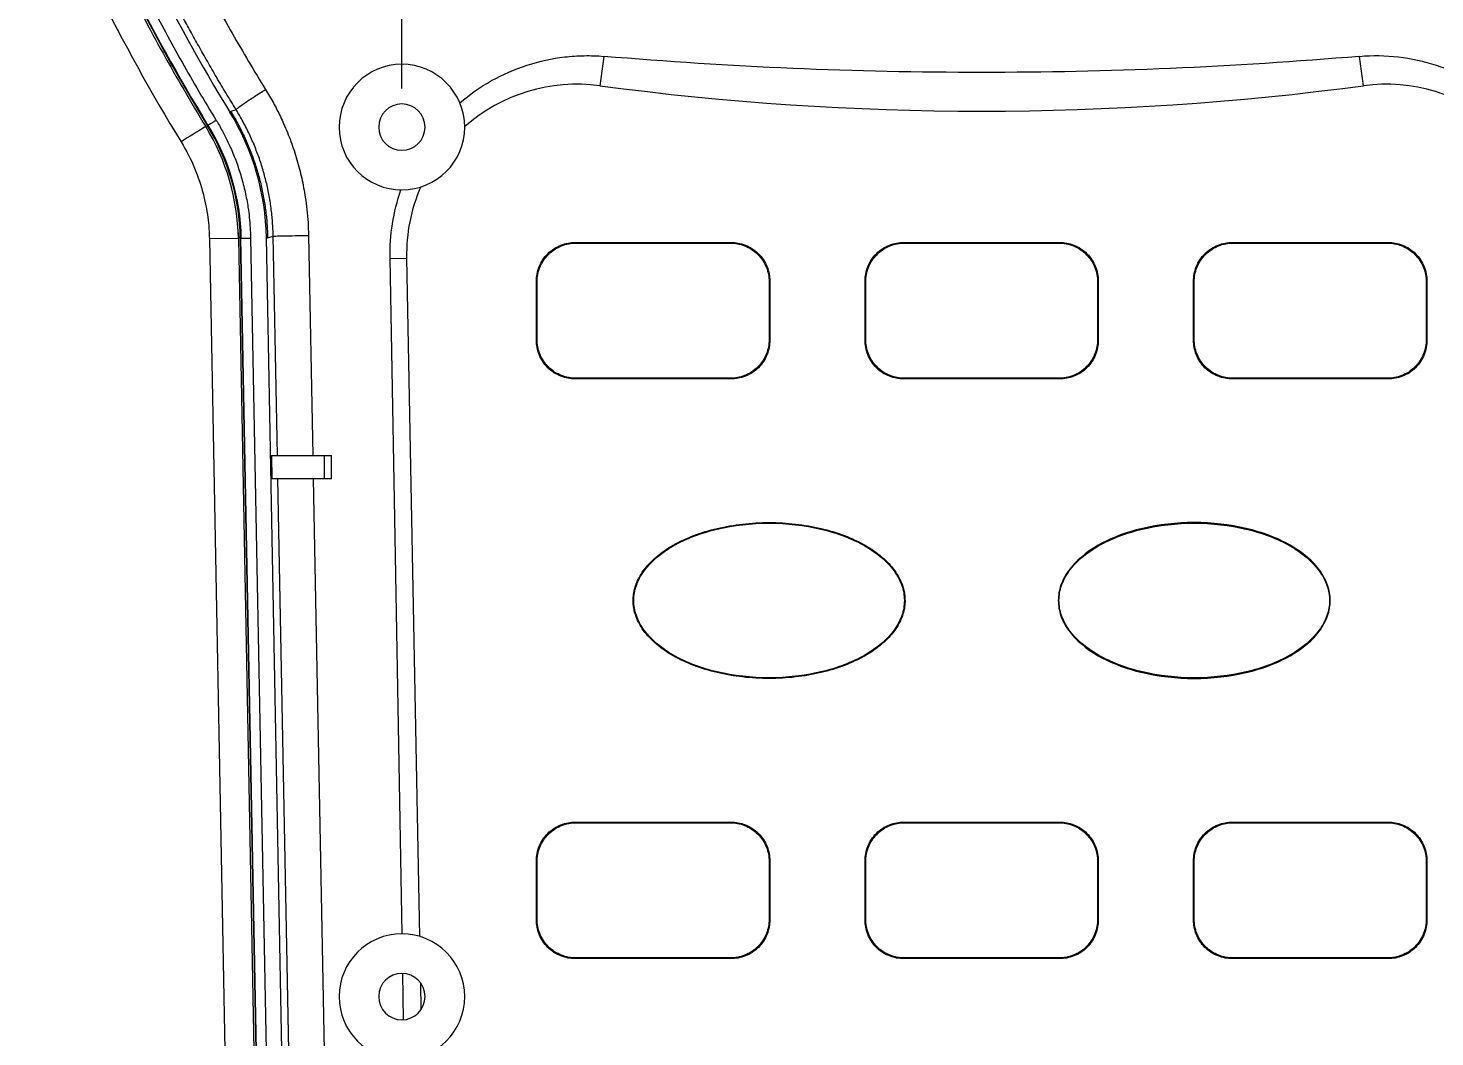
# Model space of a CAD drawing. Header units: millimetres. Extents: x 6 to 426, y 10 to 307.
# Drawn here: x 210.78 to 247.17, y 172.97 to 199.07 of the extents above; entities that cross this region are included whole.
import ezdxf

# ---------------------------------------------------------------- set-up
doc = ezdxf.new("R2010")
doc.units = ezdxf.units.MM
doc.styles.add('SLDTEXTSTYLE1', font='TXT', dxfattribs={"width": 0.75})
doc.dimstyles.new('SLDDIMSTYLE0', dxfattribs={"dimtxt": 3.5, "dimasz": 3.556, "dimexe": 0, "dimexo": 0.0625, "dimgap": 0.875, "dimtad": 1, "dimlfac": 2, "dimrnd": 1e-09, "dimzin": 12, "dimdsep": 46, "dimtxsty": 'SLDTEXTSTYLE1', "dimblk1": 'CLOSED', "dimblk2": 'CLOSED', "dimsah": 1, "dimcen": 0.09, "dimadec": 0, "dimazin": 3, "dimtfac": 1, "dimtofl": 0, "dimtmove": 0, "dimatfit": 3, "dimldrblk": 'CLOSED', "dimfxl": 1, "dimfrac": 2, "dimtolj": 1, "dimtzin": 12, "dimarcsym": 0})

# ---------------------------------------------------------------- blocks, each defined once
blk = doc.blocks.new('_CLOSED')
at = {"color": 0, "linetype": 'ByBlock', "lineweight": -2}
for p, q in [((-1, 0.166667), (0, 0)), ((-1, 0.166667), (-1, -0.166667)), ((0, 0), (-1, -0.166667)), ((0, 0), (-1, 0))]:
    blk.add_line(p, q, dxfattribs=at)
blk = doc.blocks.new('_D_5')
at = {"color": 7, "linetype": 'Continuous', "lineweight": 0}
for p, q in [((220.45, 197.513), (220.45, 215.494)), ((250.45, 197.513), (250.45, 215.494)), ((220.45, 214.494), (250.45, 214.494))]:
    blk.add_line(p, q, dxfattribs=at)
at = {"color": 7, "linetype": 'Continuous', "lineweight": 0, "xscale": 3.556, "yscale": 3.556, "rotation": 180.0000000000004}
blk.add_blockref('_CLOSED', (220.45, 214.494, 1.251), dxfattribs=at)
at = {"color": 7, "linetype": 'Continuous', "lineweight": 0, "xscale": 3.556, "yscale": 3.556}
blk.add_blockref('_CLOSED', (250.45, 214.494, 1.251), dxfattribs=at)
at = {"color": 7, "linetype": 'Continuous', "lineweight": 0, "insert": (229.351, 219.006, 1.251), "char_height": 3.5, "attachment_point": 1, "style": 'SLDTEXTSTYLE1'}
blk.add_mtext('60', dxfattribs=at)

msp = doc.modelspace()

# ---------------------------------------------------------------- linework, layer by layer
at = {"color": 7, "linetype": 'Continuous', "lineweight": 15}
for p, q in [((225.6718, 198.3442), (225.5703, 197.5845)), ((245.3287, 197.5845), (245.2272, 198.3442)), ((215.9975, 196.9036), (216.022, 196.9186)), ((216.1613, 196.9639), (216.022, 196.9186)), ((215.4329, 196.5581), (215.4194, 196.5498)), ((215.3756, 196.525), (215.3811, 196.5267)), ((216.2191, 193.6344), (215.47, 193.6221)), ((215.47, 193.6201), (216.334, 148.2584)), ((216.2185, 193.6344), (216.2249, 193.6361)), ((216.2196, 193.6344), (217.0791, 148.5132)), ((216.2857, 193.6376), (216.2698, 193.6373)), ((216.2698, 193.6373), (217.1499, 147.4331)), ((217.1658, 147.4334), (216.2857, 193.6376)), ((216.5356, 193.6423), (217.4157, 147.4381)), ((216.9474, 193.6502), (216.9762, 193.6507)), ((217.8275, 147.446), (216.9474, 193.6502)), ((216.9762, 193.6507), (217.1205, 193.6929)), ((218.0349, 193.7119), (218.1442, 188.0132)), ((224.9319, 193.5306), (228.9671, 193.5306)), ((224.9494, 193.5132), (224.9319, 193.5306)), ((224.9494, 193.5132), (228.9497, 193.5132)), ((228.9671, 193.5306), (228.9497, 193.5132)), ((233.4319, 193.5306), (237.4671, 193.5306)), ((233.4494, 193.5132), (233.4319, 193.5306)), ((233.4494, 193.5132), (237.4497, 193.5132)), ((237.4671, 193.5306), (237.4497, 193.5132)), ((241.9319, 193.5306), (245.9671, 193.5306)), ((241.9494, 193.5132), (241.9319, 193.5306)), ((241.9494, 193.5132), (245.9497, 193.5132)), ((245.9671, 193.5306), (245.9497, 193.5132)), ((220.1449, 193.117), (220.5722, 193.1252)), ((220.5722, 193.1252), (220.9065, 175.5726)), ((223.932, 190.9956), (223.932, 192.5308)), ((223.932, 192.5308), (223.9495, 192.5133)), ((229.9495, 192.5133), (229.967, 192.5308)), ((229.967, 192.5308), (229.967, 190.9956)), ((232.432, 190.9956), (232.432, 192.5308)), ((232.432, 192.5308), (232.4495, 192.5133)), ((238.4495, 192.5133), (238.467, 192.5308)), ((238.467, 192.5308), (238.467, 190.9956)), ((240.932, 190.9956), (240.932, 192.5308)), ((240.932, 192.5308), (240.9495, 192.5133)), ((246.9495, 192.5133), (246.967, 192.5308)), ((246.967, 192.5308), (246.967, 190.9956)), ((217.2289, 188.0132), (217.1453, 192.3944)), ((223.9495, 191.013), (223.9495, 192.5133)), ((229.9495, 192.5133), (229.9495, 191.013)), ((232.4495, 191.013), (232.4495, 192.5133)), ((238.4495, 192.5133), (238.4495, 191.013)), ((240.9495, 191.013), (240.9495, 192.5133)), ((246.9495, 192.5133), (246.9495, 191.013)), ((223.9495, 191.013), (223.932, 190.9956)), ((229.967, 190.9956), (229.9495, 191.013)), ((232.4495, 191.013), (232.432, 190.9956)), ((238.467, 190.9956), (238.4495, 191.013)), ((240.9495, 191.013), (240.932, 190.9956)), ((246.967, 190.9956), (246.9495, 191.013)), ((224.9319, 189.9957), (224.9494, 190.0132)), ((228.9671, 189.9957), (224.9319, 189.9957)), ((228.9497, 190.0132), (224.9494, 190.0132)), ((228.9497, 190.0132), (228.9671, 189.9957)), ((233.4319, 189.9957), (233.4494, 190.0132)), ((237.4671, 189.9957), (233.4319, 189.9957)), ((237.4497, 190.0132), (233.4494, 190.0132)), ((237.4497, 190.0132), (237.4671, 189.9957)), ((241.9319, 189.9957), (241.9494, 190.0132)), ((245.9671, 189.9957), (241.9319, 189.9957)), ((245.9497, 190.0132), (241.9494, 190.0132)), ((245.9497, 190.0132), (245.9671, 189.9957)), ((217.0771, 188.0132), (217.0885, 187.4132)), ((217.0771, 188.0132), (218.4495, 188.0132)), ((218.4495, 187.4132), (218.4495, 188.0132)), ((218.4495, 188.0132), (218.6278, 188.0132)), ((218.6278, 187.4132), (218.6278, 188.0132)), ((218.4495, 187.4132), (217.0885, 187.4132)), ((217.563, 170.5132), (217.2404, 187.4132)), ((218.1558, 187.4132), (218.48, 170.5132)), ((218.6278, 187.4132), (218.4495, 187.4132)), ((226.432, 184.2632), (226.4495, 184.2632)), ((233.4495, 184.2632), (233.467, 184.2632)), ((237.432, 184.2632), (237.4495, 184.2632)), ((244.4495, 184.2632), (244.467, 184.2632)), ((224.9319, 178.5306), (228.9671, 178.5306)), ((224.9494, 178.5132), (224.9319, 178.5306)), ((224.9494, 178.5132), (228.9497, 178.5132)), ((228.9671, 178.5306), (228.9497, 178.5132)), ((233.4319, 178.5306), (237.4671, 178.5306)), ((233.4494, 178.5132), (233.4319, 178.5306)), ((233.4494, 178.5132), (237.4497, 178.5132)), ((237.4671, 178.5306), (237.4497, 178.5132)), ((241.9319, 178.5306), (245.9671, 178.5306)), ((241.9494, 178.5132), (241.9319, 178.5306)), ((241.9494, 178.5132), (245.9497, 178.5132)), ((245.9671, 178.5306), (245.9497, 178.5132)), ((223.932, 175.9956), (223.932, 177.5308)), ((223.932, 177.5308), (223.9495, 177.5133)), ((223.9495, 176.013), (223.9495, 177.5133)), ((229.9495, 177.5133), (229.967, 177.5308)), ((229.9495, 177.5133), (229.9495, 176.013)), ((229.967, 177.5308), (229.967, 175.9956)), ((232.432, 175.9956), (232.432, 177.5308)), ((232.432, 177.5308), (232.4495, 177.5133)), ((232.4495, 176.013), (232.4495, 177.5133)), ((238.4495, 177.5133), (238.467, 177.5308)), ((238.4495, 177.5133), (238.4495, 176.013)), ((238.467, 177.5308), (238.467, 175.9956)), ((240.932, 175.9956), (240.932, 177.5308)), ((240.932, 177.5308), (240.9495, 177.5133)), ((240.9495, 176.013), (240.9495, 177.5133)), ((246.9495, 177.5133), (246.967, 177.5308)), ((246.9495, 177.5133), (246.9495, 176.013)), ((246.967, 177.5308), (246.967, 175.9956)), ((223.9495, 176.013), (223.932, 175.9956)), ((229.967, 175.9956), (229.9495, 176.013)), ((232.4495, 176.013), (232.432, 175.9956)), ((238.467, 175.9956), (238.4495, 176.013)), ((240.9495, 176.013), (240.932, 175.9956)), ((246.967, 175.9956), (246.9495, 176.013)), ((224.9319, 174.9957), (224.9494, 175.0132)), ((228.9671, 174.9957), (224.9319, 174.9957)), ((228.9497, 175.0132), (224.9494, 175.0132)), ((228.9497, 175.0132), (228.9671, 174.9957)), ((233.4319, 174.9957), (233.4494, 175.0132)), ((237.4671, 174.9957), (233.4319, 174.9957)), ((237.4497, 175.0132), (233.4494, 175.0132)), ((237.4497, 175.0132), (237.4671, 174.9957)), ((241.9319, 174.9957), (241.9494, 175.0132)), ((245.9671, 174.9957), (241.9319, 174.9957)), ((245.9497, 175.0132), (241.9494, 175.0132)), ((245.9497, 175.0132), (245.9671, 174.9957)), ((220.4943, 173.4148), (220.4731, 174.6127)), ((220.9294, 174.3734), (220.9427, 173.6715))]:
    msp.add_line(p, q, dxfattribs=at)
at = {"color": 8, "linetype": 'Continuous', "lineweight": 15}
for p, q in [((216.2087, 193.8338), (216.2256, 193.6362)), ((217.1453, 192.3944), (217.1205, 193.6929))]:
    msp.add_line(p, q, dxfattribs=at)
at = {"color": 7, "linetype": 'Continuous', "lineweight": 15, "flags": 128}
msp.add_lwpolyline([(220.4549, 175.6382), (220.2813, 185.4235), (220.1449, 193.117)], dxfattribs=at)
at = {"color": 7, "linetype": 'Continuous', "lineweight": 15}
for centre, radius, start, end in [((257.3905, 222.2336), 48.5283, 201.24766, 211.46418), ((257.3905, 222.2336), 49.206, 201.24767, 211.46418), ((220.4495, 196.5132), 1.625, 90, 270), ((220.4495, 196.5132), 1.625, 270, 90), ((224.9856, 193.2092), 4.4142, 82.38854, 131.26128), ((245.9134, 193.2092), 4.4142, 48.73872, 97.61146), ((235.4495, 271.5132), 74.5858, 262.388541, 277.611459), ((210.4797, 193.527), 6.4689, 1.09102, 31.46437), ((220.4495, 196.5132), 0.6, 0, 180), ((210.4797, 193.527), 5.7911, 1.09102, 31.46439), ((220.4495, 196.5132), 0.6, 180, 0), ((224.9856, 193.2092), 4.4142, 156.60196, 181.09122), ((220.4495, 174.0132), 1.625, 90, 270), ((220.4495, 174.0132), 1.625, 270, 90), ((220.4495, 174.0132), 0.6, 90, 270), ((220.4495, 174.0132), 0.6, 270, 90)]:
    msp.add_arc(centre, radius, start, end, dxfattribs=at)
msp.add_ellipse((210.5156, 193.5406), major_axis=(-5.7008, -0.1803), ratio=0.9996128, start_param=3.1264163, end_param=3.6608562, dxfattribs=at)
for points, knots in [([(213.1437, 205.0433), (213.2014, 204.8976), (213.3168, 204.6063), (213.4953, 204.1715), (213.6778, 203.7384), (213.8647, 203.3073), (214.0559, 202.878), (214.2513, 202.4505), (214.4511, 202.0249), (214.6552, 201.6012), (214.9189, 201.0673), (215.2471, 200.4257), (215.6455, 199.6797), (216.0575, 198.941), (216.482, 198.2089), (216.7761, 197.7272), (216.9232, 197.4863)], [0, 0, 0, 0, 0.0555519, 0.1110919, 0.1666255, 0.2221583, 0.2776958, 0.3332434, 0.3888068, 0.4443914, 0.5000028, 0.5999613, 0.6999083, 0.7998758, 0.8998958, 1, 1, 1, 1]), ([(216.1613, 196.9639), (216.0742, 197.1066), (215.9027, 197.3875), (215.655, 197.8055), (215.4188, 198.2123), (215.1943, 198.6079), (214.981, 198.9919), (214.7786, 199.3642), (214.5867, 199.7245), (214.405, 200.0725), (214.2332, 200.4082), (213.9854, 200.9015), (213.6693, 201.5519), (213.2952, 202.3599), (212.9471, 203.1498), (212.6224, 203.9202), (212.4205, 204.4299), (212.3212, 204.6805)], [0, 0, 0, 0, 0.0581097, 0.1144174, 0.1689231, 0.2216267, 0.2725281, 0.3216273, 0.3689243, 0.4144189, 0.4581111, 0.5000009, 0.6063094, 0.7094637, 0.8094637, 0.9063091, 1, 1, 1, 1]), ([(211.482, 204.3845), (211.537, 204.2446), (211.6463, 203.9666), (211.8135, 203.554), (211.9817, 203.1483), (212.1512, 202.7495), (212.4119, 202.1511), (212.7738, 201.3551), (213.2501, 200.3661), (213.7484, 199.3877), (214.2655, 198.4263), (214.8062, 197.4708), (215.1837, 196.8438), (215.3756, 196.525)], [0, 0, 0, 0, 0.0513636, 0.1020468, 0.1520533, 0.2013867, 0.2500509, 0.3750192, 0.5000288, 0.6250208, 0.7500299, 0.8728912, 1, 1, 1, 1]), ([(211.7771, 204.4977), (211.8361, 204.3472), (211.9541, 204.0462), (212.1368, 203.597), (212.3236, 203.1496), (212.5148, 202.7042), (212.7104, 202.2607), (212.9104, 201.8192), (213.1148, 201.3797), (213.3236, 200.9421), (213.5935, 200.3904), (213.9294, 199.7272), (214.3375, 198.956), (214.7595, 198.1924), (215.1942, 197.4355), (215.4954, 196.9376), (215.6461, 196.6885)], [0, 0, 0, 0, 0.0555872, 0.1111538, 0.1667053, 0.2222471, 0.2777848, 0.3333237, 0.3888692, 0.4444269, 0.5000022, 0.6000047, 0.699974, 0.7999417, 0.8999398, 1, 1, 1, 1]), ([(210.7803, 204.1202), (211.0504, 203.4272), (211.3346, 202.7399), (211.9349, 201.3787), (212.2501, 200.7052), (213.2406, 198.7054), (213.9609, 197.4028), (214.7363, 196.1333)], [0, 0, 0, 0, 0.25, 0.25, 0.5, 0.5, 1, 1, 1, 1]), ([(221.9482, 197.1414), (222.2044, 197.3607), (222.4784, 197.5517), (223.0612, 197.8786), (223.3725, 198.0147), (224.0061, 198.2197), (224.331, 198.2906), (224.8307, 198.3484), (224.9995, 198.3594), (225.3357, 198.3645), (225.5037, 198.3586), (225.6718, 198.3442)], [0, 0, 0, 0, 0.25, 0.25, 0.5, 0.5, 0.75, 0.75, 0.875, 0.875, 1, 1, 1, 1]), ([(245.2272, 198.3442), (245.5634, 198.373), (245.8972, 198.3678), (246.5604, 198.2919), (246.8925, 198.2198), (247.527, 198.0145), (247.8319, 197.8815), (248.2704, 197.6362), (248.4138, 197.5464), (248.6897, 197.354), (248.8227, 197.251), (248.9508, 197.1414)], [0, 0, 0, 0, 0.25, 0.25, 0.5, 0.5, 0.75, 0.75, 0.875, 0.875, 1, 1, 1, 1]), ([(216.1613, 196.9639), (216.1611, 196.97), (216.1771, 196.9864), (216.2495, 197.0438), (216.3061, 197.0846), (216.4518, 197.1846), (216.5406, 197.2433), (216.7293, 197.365), (216.8286, 197.4277), (216.9232, 197.4863)], [0, 0, 0, 0, 0.25, 0.25, 0.5, 0.5, 0.75, 0.75, 1, 1, 1, 1]), ([(216.9232, 197.4863), (216.9578, 197.4293), (217.0269, 197.3154), (217.1247, 197.1412), (217.2181, 196.9648), (217.3067, 196.7858), (217.4324, 196.514), (217.583, 196.1437), (217.7393, 195.6707), (217.8634, 195.1898), (217.9449, 194.7567), (217.995, 194.374), (218.0243, 194.0436), (218.0314, 193.8225), (218.0349, 193.7119)], [0, 0, 0, 0, 0.0502571, 0.1004437, 0.1505959, 0.2007498, 0.2509414, 0.3763216, 0.5017621, 0.6259708, 0.7502718, 0.8334569, 0.9166441, 1, 1, 1, 1]), ([(216.022, 196.9186), (216.0532, 196.8668), (216.1154, 196.7632), (216.2032, 196.6046), (216.2869, 196.4438), (216.366, 196.2806), (216.4406, 196.1153), (216.5104, 195.948), (216.5756, 195.7788), (216.6361, 195.6079), (216.6917, 195.4354), (216.7426, 195.2613), (216.7885, 195.0859), (216.8295, 194.9093), (216.8656, 194.7317), (216.8968, 194.553), (216.9229, 194.3736), (216.944, 194.1935), (216.96, 194.0129), (216.9713, 193.832), (216.9746, 193.7111), (216.9762, 193.6507)], [0, 0, 0, 0, 0.0526312, 0.1052623, 0.1578934, 0.2105243, 0.2631552, 0.3157861, 0.368417, 0.4210479, 0.473679, 0.5263101, 0.5789414, 0.6315728, 0.6842045, 0.7368363, 0.7894684, 0.8421008, 0.8947335, 0.9473666, 1, 1, 1, 1]), ([(217.1205, 193.6929), (217.1188, 193.7536), (217.1155, 193.875), (217.1041, 194.0568), (217.0879, 194.2381), (217.0666, 194.4189), (217.0402, 194.5989), (217.0088, 194.778), (216.9724, 194.956), (216.931, 195.133), (216.8848, 195.3086), (216.8336, 195.4828), (216.7776, 195.6554), (216.7168, 195.8263), (216.6512, 195.9954), (216.581, 196.1625), (216.5062, 196.3276), (216.4268, 196.4904), (216.3429, 196.6508), (216.2549, 196.809), (216.1925, 196.9123), (216.1613, 196.9639)], [0, 0, 0, 0, 0.052795, 0.105568, 0.1583194, 0.2110502, 0.2637609, 0.3164523, 0.369125, 0.4217799, 0.4744174, 0.5270385, 0.5796437, 0.6322338, 0.6848095, 0.7373714, 0.7899203, 0.842457, 0.894982, 0.9474961, 1, 1, 1, 1]), ([(215.6461, 196.6885), (215.6213, 196.6734), (215.5946, 196.657), (215.5429, 196.6254), (215.518, 196.6102), (215.4766, 196.5848), (215.4602, 196.5748), (215.4387, 196.5616), (215.4336, 196.5585), (215.4329, 196.5581)], [0, 0, 0, 0, 0.25, 0.25, 0.5, 0.5, 0.75, 0.75, 1, 1, 1, 1]), ([(215.6461, 196.6885), (215.6736, 196.6428), (215.7285, 196.5514), (215.8063, 196.4117), (215.8806, 196.2702), (215.9511, 196.1268), (216.0516, 195.9079), (216.1723, 195.6091), (216.2982, 195.226), (216.3983, 194.8352), (216.4639, 194.4836), (216.5038, 194.1743), (216.5271, 193.9088), (216.5327, 193.7312), (216.5356, 193.6423)], [0, 0, 0, 0, 0.0498533, 0.09964132, 0.1493986, 0.19915977, 0.24895942, 0.37442669, 0.50005953, 0.62551273, 0.75113262, 0.83400258, 0.91690488, 1, 1, 1, 1]), ([(214.7363, 196.1333), (214.8771, 195.9043), (214.9925, 195.6748), (215.1805, 195.2252), (215.2531, 195.0051), (215.3642, 194.5803), (215.4027, 194.3756), (215.4409, 194.0823), (215.4503, 193.9868), (215.4637, 193.8005), (215.4675, 193.7113), (215.469, 193.6201)], [0, 0, 0, 0, 0.25, 0.25, 0.5, 0.5, 0.75, 0.75, 0.875, 0.875, 1, 1, 1, 1]), ([(220.1449, 193.117), (220.1396, 193.4189), (220.1604, 193.7176), (220.2528, 194.3088), (220.3251, 194.6027), (220.4226, 194.8884)], [0, 0, 0, 0, 0.5, 0.5, 1, 1, 1, 1]), ([(216.2858, 193.6376), (216.2865, 193.6376), (216.2926, 193.6377), (216.3177, 193.6382), (216.3369, 193.6386), (216.3855, 193.6395), (216.4146, 193.64), (216.4752, 193.6412), (216.5065, 193.6418), (216.5356, 193.6423)], [0, 0, 0, 0, 0.25, 0.25, 0.5, 0.5, 0.75, 0.75, 1, 1, 1, 1]), ([(217.1205, 193.6929), (217.1234, 193.6931), (217.1455, 193.6937), (217.2363, 193.6958), (217.3051, 193.6973), (217.4798, 193.701), (217.5851, 193.7031), (217.8076, 193.7075), (217.9242, 193.7098), (218.0349, 193.7119)], [0, 0, 0, 0, 0.25, 0.25, 0.5, 0.5, 0.75, 0.75, 1, 1, 1, 1]), ([(223.932, 192.5308), (223.932, 192.6486), (223.9535, 192.7758), (224.051, 193.0219), (224.1273, 193.1402), (224.3225, 193.3354), (224.4408, 193.4117), (224.6869, 193.5091), (224.814, 193.5306), (224.9319, 193.5306)], [0, 0, 0, 0, 0.25, 0.25, 0.5, 0.5, 0.75, 0.75, 1, 1, 1, 1]), ([(223.9495, 192.5133), (223.9495, 192.6312), (223.971, 192.7583), (224.0684, 193.0045), (224.1447, 193.1227), (224.3399, 193.3179), (224.4582, 193.3942), (224.7044, 193.4917), (224.8315, 193.5132), (224.9494, 193.5132)], [0, 0, 0, 0, 0.25, 0.25, 0.5, 0.5, 0.75, 0.75, 1, 1, 1, 1]), ([(228.9497, 193.5132), (229.0675, 193.5132), (229.1946, 193.4917), (229.4408, 193.3942), (229.5591, 193.3179), (229.7543, 193.1227), (229.8306, 193.0045), (229.928, 192.7583), (229.9495, 192.6312), (229.9495, 192.5133)], [0, 0, 0, 0, 0.25, 0.25, 0.5, 0.5, 0.75, 0.75, 1, 1, 1, 1]), ([(228.9671, 193.5306), (229.085, 193.5306), (229.2121, 193.5091), (229.4583, 193.4117), (229.5765, 193.3354), (229.7717, 193.1402), (229.848, 193.0219), (229.9455, 192.7758), (229.967, 192.6486), (229.967, 192.5308)], [0, 0, 0, 0, 0.25, 0.25, 0.5, 0.5, 0.75, 0.75, 1, 1, 1, 1]), ([(232.432, 192.5308), (232.432, 192.6486), (232.4535, 192.7758), (232.551, 193.0219), (232.6273, 193.1402), (232.8225, 193.3354), (232.9408, 193.4117), (233.1869, 193.5091), (233.314, 193.5306), (233.4319, 193.5306)], [0, 0, 0, 0, 0.25, 0.25, 0.5, 0.5, 0.75, 0.75, 1, 1, 1, 1]), ([(232.4495, 192.5133), (232.4495, 192.6312), (232.471, 192.7583), (232.5684, 193.0045), (232.6447, 193.1227), (232.8399, 193.3179), (232.9582, 193.3942), (233.2044, 193.4917), (233.3315, 193.5132), (233.4494, 193.5132)], [0, 0, 0, 0, 0.25, 0.25, 0.5, 0.5, 0.75, 0.75, 1, 1, 1, 1]), ([(237.4497, 193.5132), (237.5675, 193.5132), (237.6946, 193.4917), (237.9408, 193.3942), (238.0591, 193.3179), (238.2543, 193.1227), (238.3306, 193.0045), (238.428, 192.7583), (238.4495, 192.6312), (238.4495, 192.5133)], [0, 0, 0, 0, 0.25, 0.25, 0.5, 0.5, 0.75, 0.75, 1, 1, 1, 1]), ([(237.4671, 193.5306), (237.585, 193.5306), (237.7121, 193.5091), (237.9583, 193.4117), (238.0765, 193.3354), (238.2717, 193.1402), (238.348, 193.0219), (238.4455, 192.7758), (238.467, 192.6486), (238.467, 192.5308)], [0, 0, 0, 0, 0.25, 0.25, 0.5, 0.5, 0.75, 0.75, 1, 1, 1, 1]), ([(240.932, 192.5308), (240.932, 192.6486), (240.9535, 192.7758), (241.051, 193.0219), (241.1273, 193.1402), (241.3225, 193.3354), (241.4408, 193.4117), (241.6869, 193.5091), (241.814, 193.5306), (241.9319, 193.5306)], [0, 0, 0, 0, 0.25, 0.25, 0.5, 0.5, 0.75, 0.75, 1, 1, 1, 1]), ([(240.9495, 192.5133), (240.9495, 192.6312), (240.971, 192.7583), (241.0684, 193.0045), (241.1447, 193.1227), (241.3399, 193.3179), (241.4582, 193.3942), (241.7044, 193.4917), (241.8315, 193.5132), (241.9494, 193.5132)], [0, 0, 0, 0, 0.25, 0.25, 0.5, 0.5, 0.75, 0.75, 1, 1, 1, 1]), ([(245.9497, 193.5132), (246.0675, 193.5132), (246.1946, 193.4917), (246.4408, 193.3942), (246.5591, 193.3179), (246.7543, 193.1227), (246.8306, 193.0045), (246.928, 192.7583), (246.9495, 192.6312), (246.9495, 192.5133)], [0, 0, 0, 0, 0.25, 0.25, 0.5, 0.5, 0.75, 0.75, 1, 1, 1, 1]), ([(245.9671, 193.5306), (246.085, 193.5306), (246.2121, 193.5091), (246.4583, 193.4117), (246.5765, 193.3354), (246.7717, 193.1402), (246.848, 193.0219), (246.9455, 192.7758), (246.967, 192.6486), (246.967, 192.5308)], [0, 0, 0, 0, 0.25, 0.25, 0.5, 0.5, 0.75, 0.75, 1, 1, 1, 1]), ([(224.9319, 189.9957), (224.814, 189.9957), (224.6869, 190.0172), (224.4408, 190.1146), (224.3225, 190.1909), (224.1273, 190.3861), (224.051, 190.5044), (223.9535, 190.7506), (223.932, 190.8777), (223.932, 190.9956)], [0, 0, 0, 0, 0.25, 0.25, 0.5, 0.5, 0.75, 0.75, 1, 1, 1, 1]), ([(224.9494, 190.0132), (224.8315, 190.0132), (224.7044, 190.0346), (224.4582, 190.1321), (224.3399, 190.2084), (224.1447, 190.4036), (224.0684, 190.5219), (223.971, 190.768), (223.9495, 190.8952), (223.9495, 191.013)], [0, 0, 0, 0, 0.25, 0.25, 0.5, 0.5, 0.75, 0.75, 1, 1, 1, 1]), ([(229.9495, 191.013), (229.9495, 190.8952), (229.928, 190.768), (229.8306, 190.5219), (229.7543, 190.4036), (229.5591, 190.2084), (229.4408, 190.1321), (229.1946, 190.0346), (229.0675, 190.0132), (228.9497, 190.0132)], [0, 0, 0, 0, 0.25, 0.25, 0.5, 0.5, 0.75, 0.75, 1, 1, 1, 1]), ([(229.967, 190.9956), (229.967, 190.8777), (229.9455, 190.7506), (229.848, 190.5044), (229.7717, 190.3861), (229.5765, 190.1909), (229.4583, 190.1146), (229.2121, 190.0172), (229.085, 189.9957), (228.9671, 189.9957)], [0, 0, 0, 0, 0.25, 0.25, 0.5, 0.5, 0.75, 0.75, 1, 1, 1, 1]), ([(233.4319, 189.9957), (233.314, 189.9957), (233.1869, 190.0172), (232.9408, 190.1146), (232.8225, 190.1909), (232.6273, 190.3861), (232.551, 190.5044), (232.4535, 190.7506), (232.432, 190.8777), (232.432, 190.9956)], [0, 0, 0, 0, 0.25, 0.25, 0.5, 0.5, 0.75, 0.75, 1, 1, 1, 1]), ([(233.4494, 190.0132), (233.3315, 190.0132), (233.2044, 190.0346), (232.9582, 190.1321), (232.8399, 190.2084), (232.6447, 190.4036), (232.5684, 190.5219), (232.471, 190.768), (232.4495, 190.8952), (232.4495, 191.013)], [0, 0, 0, 0, 0.25, 0.25, 0.5, 0.5, 0.75, 0.75, 1, 1, 1, 1]), ([(238.4495, 191.013), (238.4495, 190.8952), (238.428, 190.768), (238.3306, 190.5219), (238.2543, 190.4036), (238.0591, 190.2084), (237.9408, 190.1321), (237.6946, 190.0346), (237.5675, 190.0132), (237.4497, 190.0132)], [0, 0, 0, 0, 0.25, 0.25, 0.5, 0.5, 0.75, 0.75, 1, 1, 1, 1]), ([(238.467, 190.9956), (238.467, 190.8777), (238.4455, 190.7506), (238.348, 190.5044), (238.2717, 190.3861), (238.0765, 190.1909), (237.9583, 190.1146), (237.7121, 190.0172), (237.585, 189.9957), (237.4671, 189.9957)], [0, 0, 0, 0, 0.25, 0.25, 0.5, 0.5, 0.75, 0.75, 1, 1, 1, 1]), ([(241.9319, 189.9957), (241.814, 189.9957), (241.6869, 190.0172), (241.4408, 190.1146), (241.3225, 190.1909), (241.1273, 190.3861), (241.051, 190.5044), (240.9535, 190.7506), (240.932, 190.8777), (240.932, 190.9956)], [0, 0, 0, 0, 0.25, 0.25, 0.5, 0.5, 0.75, 0.75, 1, 1, 1, 1]), ([(241.9494, 190.0132), (241.8315, 190.0132), (241.7044, 190.0346), (241.4582, 190.1321), (241.3399, 190.2084), (241.1447, 190.4036), (241.0684, 190.5219), (240.971, 190.768), (240.9495, 190.8952), (240.9495, 191.013)], [0, 0, 0, 0, 0.25, 0.25, 0.5, 0.5, 0.75, 0.75, 1, 1, 1, 1]), ([(246.9495, 191.013), (246.9495, 190.8952), (246.928, 190.768), (246.8306, 190.5219), (246.7543, 190.4036), (246.5591, 190.2084), (246.4408, 190.1321), (246.1946, 190.0346), (246.0675, 190.0132), (245.9497, 190.0132)], [0, 0, 0, 0, 0.25, 0.25, 0.5, 0.5, 0.75, 0.75, 1, 1, 1, 1]), ([(246.967, 190.9956), (246.967, 190.8777), (246.9455, 190.7506), (246.848, 190.5044), (246.7717, 190.3861), (246.5765, 190.1909), (246.4583, 190.1146), (246.2121, 190.0172), (246.085, 189.9957), (245.9671, 189.9957)], [0, 0, 0, 0, 0.25, 0.25, 0.5, 0.5, 0.75, 0.75, 1, 1, 1, 1]), ([(226.432, 184.2632), (226.4326, 184.2898), (226.4337, 184.3431), (226.4422, 184.4228), (226.4558, 184.5022), (226.475, 184.5812), (226.5016, 184.6663), (226.5374, 184.7573), (226.6003, 184.8867), (226.7438, 185.1143), (227.0315, 185.4132), (227.4743, 185.7154), (228.0085, 185.9611), (228.6139, 186.1436), (229.2691, 186.2553), (229.9495, 186.2935), (230.6299, 186.2553), (231.2851, 186.1436), (231.8905, 185.9611), (232.4247, 185.7154), (232.8675, 185.4132), (233.1552, 185.1143), (233.2987, 184.8868), (233.3615, 184.7573), (233.404, 184.6496), (233.4387, 184.5295), (233.4625, 184.3967), (233.4655, 184.3076), (233.467, 184.2632)], [0, 0, 0, 0, 0.0090316, 0.0180674, 0.0271493, 0.0363186, 0.0456155, 0.0573785, 0.0694306, 0.0943489, 0.1483354, 0.2086447, 0.2751687, 0.3469329, 0.4224886, 0.5000073, 0.5775261, 0.6530818, 0.724846, 0.7913699, 0.8516792, 0.9056657, 0.9305841, 0.9426069, 0.9543992, 0.9698039, 0.9849404, 1, 1, 1, 1]), ([(226.4495, 184.2632), (226.4495, 184.3941), (226.4721, 184.525), (226.5614, 184.7817), (226.6283, 184.9076), (226.8913, 185.2704), (227.1507, 185.4923), (227.7986, 185.8625), (228.1868, 186.0107), (229.0334, 186.2111), (229.4914, 186.2632), (230.4077, 186.2632), (230.8656, 186.2111), (231.7122, 186.0107), (232.1004, 185.8625), (232.7483, 185.4923), (233.0078, 185.2704), (233.2707, 184.9076), (233.3376, 184.7817), (233.4269, 184.525), (233.4495, 184.3941), (233.4495, 184.2632)], [0, 0, 0, 0, 0.06249851, 0.06249851, 0.12499702, 0.12499702, 0.24999403, 0.24999403, 0.37499105, 0.37499105, 0.49998806, 0.49998806, 0.62498508, 0.62498508, 0.7499821, 0.7499821, 0.87497911, 0.87497911, 0.93747762, 0.93747762, 0.99997613, 0.99997613, 0.99997613, 0.99997613]), ([(244.467, 184.2632), (244.467, 184.3961), (244.444, 184.5289), (244.3534, 184.7892), (244.2858, 184.9166), (244.0201, 185.2831), (243.7587, 185.5064), (243.1074, 185.8786), (242.7176, 186.0274), (241.8682, 186.2284), (241.409, 186.2806), (240.4901, 186.2806), (240.0308, 186.2284), (239.1814, 186.0274), (238.7916, 185.8786), (238.1403, 185.5064), (237.8789, 185.2831), (237.6132, 184.9166), (237.5456, 184.7892), (237.455, 184.5289), (237.432, 184.3961), (237.432, 184.2632)], [0, 0, 0, 0, 0.0625, 0.0625, 0.125, 0.125, 0.25, 0.25, 0.375, 0.375, 0.5, 0.5, 0.625, 0.625, 0.75, 0.75, 0.875, 0.875, 0.9375, 0.9375, 1, 1, 1, 1]), ([(237.4495, 184.2632), (237.4495, 184.3941), (237.4721, 184.525), (237.5614, 184.7817), (237.6283, 184.9076), (237.8913, 185.2704), (238.1507, 185.4923), (238.7986, 185.8625), (239.1868, 186.0107), (240.0334, 186.2111), (240.4914, 186.2632), (241.4077, 186.2632), (241.8656, 186.2111), (242.7122, 186.0107), (243.1004, 185.8625), (243.7483, 185.4923), (244.0078, 185.2704), (244.2707, 184.9076), (244.3376, 184.7817), (244.4269, 184.525), (244.4495, 184.3941), (244.4495, 184.2632)], [0, 0, 0, 0, 0.0625, 0.0625, 0.125, 0.125, 0.25, 0.25, 0.375, 0.375, 0.5, 0.5, 0.625, 0.625, 0.75, 0.75, 0.875, 0.875, 0.9375, 0.9375, 1, 1, 1, 1]), ([(233.467, 184.2632), (233.4664, 184.2365), (233.4654, 184.1832), (233.4568, 184.1035), (233.4432, 184.0242), (233.424, 183.9452), (233.3974, 183.86), (233.3616, 183.7691), (233.2988, 183.6397), (233.1552, 183.412), (232.8675, 183.1131), (232.4247, 182.811), (231.8905, 182.5653), (231.2851, 182.3827), (230.6299, 182.271), (229.9495, 182.2329), (229.2691, 182.271), (228.6139, 182.3827), (228.0085, 182.5653), (227.4743, 182.811), (227.0315, 183.1131), (226.7439, 183.412), (226.6003, 183.6396), (226.5375, 183.769), (226.495, 183.8767), (226.4603, 183.9968), (226.4365, 184.1296), (226.4335, 184.2187), (226.432, 184.2632)], [0, 0, 0, 0, 0.0090316, 0.0180674, 0.0271493, 0.0363186, 0.0456155, 0.0573785, 0.0694306, 0.0943489, 0.1483354, 0.2086447, 0.2751687, 0.3469329, 0.4224886, 0.5000073, 0.5775261, 0.6530818, 0.724846, 0.7913699, 0.8516792, 0.9056657, 0.9305841, 0.9426069, 0.9543992, 0.9698039, 0.9849404, 1, 1, 1, 1]), ([(233.4495, 184.2632), (233.4495, 184.1323), (233.4269, 184.0014), (233.3376, 183.7446), (233.2707, 183.6187), (233.0078, 183.2559), (232.7483, 183.0341), (232.1004, 182.6638), (231.7122, 182.5156), (230.8656, 182.3152), (230.4077, 182.2632), (229.4914, 182.2632), (229.0334, 182.3152), (228.1868, 182.5156), (227.7986, 182.6638), (227.1507, 183.0341), (226.8913, 183.2559), (226.6283, 183.6187), (226.5614, 183.7446), (226.4721, 184.0014), (226.4495, 184.1323), (226.4495, 184.2632)], [0, 0, 0, 0, 0.0625, 0.0625, 0.125, 0.125, 0.25, 0.25, 0.375, 0.375, 0.5, 0.5, 0.625, 0.625, 0.75, 0.75, 0.875, 0.875, 0.9375, 0.9375, 1, 1, 1, 1]), ([(237.432, 184.2632), (237.432, 184.1303), (237.455, 183.9974), (237.5456, 183.7371), (237.6132, 183.6097), (237.8789, 183.2432), (238.1403, 183.0199), (238.7916, 182.6477), (239.1814, 182.4989), (240.0308, 182.2979), (240.4901, 182.2457), (241.409, 182.2457), (241.8682, 182.2979), (242.7176, 182.4989), (243.1074, 182.6477), (243.7587, 183.0199), (244.0201, 183.2432), (244.2858, 183.6097), (244.3534, 183.7371), (244.444, 183.9974), (244.467, 184.1303), (244.467, 184.2632)], [0, 0, 0, 0, 0.0625, 0.0625, 0.125, 0.125, 0.25, 0.25, 0.375, 0.375, 0.5, 0.5, 0.625, 0.625, 0.75, 0.75, 0.875, 0.875, 0.9375, 0.9375, 1, 1, 1, 1]), ([(244.4495, 184.2632), (244.4495, 184.1323), (244.4269, 184.0014), (244.3376, 183.7446), (244.2707, 183.6187), (244.0078, 183.2559), (243.7483, 183.0341), (243.1004, 182.6638), (242.7122, 182.5156), (241.8656, 182.3152), (241.4077, 182.2632), (240.4914, 182.2632), (240.0334, 182.3152), (239.1868, 182.5156), (238.7986, 182.6638), (238.1507, 183.0341), (237.8913, 183.2559), (237.6283, 183.6187), (237.5614, 183.7446), (237.4721, 184.0014), (237.4495, 184.1323), (237.4495, 184.2632)], [0, 0, 0, 0, 0.0625, 0.0625, 0.125, 0.125, 0.25, 0.25, 0.375, 0.375, 0.5, 0.5, 0.625, 0.625, 0.75, 0.75, 0.875, 0.875, 0.9375, 0.9375, 1, 1, 1, 1]), ([(223.932, 177.5308), (223.932, 177.6486), (223.9535, 177.7758), (224.051, 178.0219), (224.1273, 178.1402), (224.3225, 178.3354), (224.4408, 178.4117), (224.6869, 178.5091), (224.814, 178.5306), (224.9319, 178.5306)], [0, 0, 0, 0, 0.25, 0.25, 0.5, 0.5, 0.75, 0.75, 1, 1, 1, 1]), ([(223.9495, 177.5133), (223.9495, 177.6312), (223.971, 177.7583), (224.0684, 178.0045), (224.1447, 178.1227), (224.3399, 178.3179), (224.4582, 178.3942), (224.7044, 178.4917), (224.8315, 178.5132), (224.9494, 178.5132)], [0, 0, 0, 0, 0.25, 0.25, 0.5, 0.5, 0.75, 0.75, 1, 1, 1, 1]), ([(228.9497, 178.5132), (229.0675, 178.5132), (229.1946, 178.4917), (229.4408, 178.3942), (229.5591, 178.3179), (229.7543, 178.1227), (229.8306, 178.0045), (229.928, 177.7583), (229.9495, 177.6312), (229.9495, 177.5133)], [0, 0, 0, 0, 0.25, 0.25, 0.5, 0.5, 0.75, 0.75, 1, 1, 1, 1]), ([(228.9671, 178.5306), (229.085, 178.5306), (229.2121, 178.5091), (229.4583, 178.4117), (229.5765, 178.3354), (229.7717, 178.1402), (229.848, 178.0219), (229.9455, 177.7758), (229.967, 177.6486), (229.967, 177.5308)], [0, 0, 0, 0, 0.25, 0.25, 0.5, 0.5, 0.75, 0.75, 1, 1, 1, 1]), ([(232.432, 177.5308), (232.432, 177.6486), (232.4535, 177.7758), (232.551, 178.0219), (232.6273, 178.1402), (232.8225, 178.3354), (232.9408, 178.4117), (233.1869, 178.5091), (233.314, 178.5306), (233.4319, 178.5306)], [0, 0, 0, 0, 0.25, 0.25, 0.5, 0.5, 0.75, 0.75, 1, 1, 1, 1]), ([(232.4495, 177.5133), (232.4495, 177.6312), (232.471, 177.7583), (232.5684, 178.0045), (232.6447, 178.1227), (232.8399, 178.3179), (232.9582, 178.3942), (233.2044, 178.4917), (233.3315, 178.5132), (233.4494, 178.5132)], [0, 0, 0, 0, 0.25, 0.25, 0.5, 0.5, 0.75, 0.75, 1, 1, 1, 1]), ([(237.4497, 178.5132), (237.5675, 178.5132), (237.6946, 178.4917), (237.9408, 178.3942), (238.0591, 178.3179), (238.2543, 178.1227), (238.3306, 178.0045), (238.428, 177.7583), (238.4495, 177.6312), (238.4495, 177.5133)], [0, 0, 0, 0, 0.25, 0.25, 0.5, 0.5, 0.75, 0.75, 1, 1, 1, 1]), ([(237.4671, 178.5306), (237.585, 178.5306), (237.7121, 178.5091), (237.9583, 178.4117), (238.0765, 178.3354), (238.2717, 178.1402), (238.348, 178.0219), (238.4455, 177.7758), (238.467, 177.6486), (238.467, 177.5308)], [0, 0, 0, 0, 0.25, 0.25, 0.5, 0.5, 0.75, 0.75, 1, 1, 1, 1]), ([(240.932, 177.5308), (240.932, 177.6486), (240.9535, 177.7758), (241.051, 178.0219), (241.1273, 178.1402), (241.3225, 178.3354), (241.4408, 178.4117), (241.6869, 178.5091), (241.814, 178.5306), (241.9319, 178.5306)], [0, 0, 0, 0, 0.25, 0.25, 0.5, 0.5, 0.75, 0.75, 1, 1, 1, 1]), ([(240.9495, 177.5133), (240.9495, 177.6312), (240.971, 177.7583), (241.0684, 178.0045), (241.1447, 178.1227), (241.3399, 178.3179), (241.4582, 178.3942), (241.7044, 178.4917), (241.8315, 178.5132), (241.9494, 178.5132)], [0, 0, 0, 0, 0.25, 0.25, 0.5, 0.5, 0.75, 0.75, 1, 1, 1, 1]), ([(245.9497, 178.5132), (246.0675, 178.5132), (246.1946, 178.4917), (246.4408, 178.3942), (246.5591, 178.3179), (246.7543, 178.1227), (246.8306, 178.0045), (246.928, 177.7583), (246.9495, 177.6312), (246.9495, 177.5133)], [0, 0, 0, 0, 0.25, 0.25, 0.5, 0.5, 0.75, 0.75, 1, 1, 1, 1]), ([(245.9671, 178.5306), (246.085, 178.5306), (246.2121, 178.5091), (246.4583, 178.4117), (246.5765, 178.3354), (246.7717, 178.1402), (246.848, 178.0219), (246.9455, 177.7758), (246.967, 177.6486), (246.967, 177.5308)], [0, 0, 0, 0, 0.25, 0.25, 0.5, 0.5, 0.75, 0.75, 1, 1, 1, 1]), ([(224.9319, 174.9957), (224.814, 174.9957), (224.6869, 175.0172), (224.4408, 175.1146), (224.3225, 175.1909), (224.1273, 175.3861), (224.051, 175.5044), (223.9535, 175.7506), (223.932, 175.8777), (223.932, 175.9956)], [0, 0, 0, 0, 0.25, 0.25, 0.5, 0.5, 0.75, 0.75, 1, 1, 1, 1]), ([(224.9494, 175.0132), (224.8315, 175.0132), (224.7044, 175.0346), (224.4582, 175.1321), (224.3399, 175.2084), (224.1447, 175.4036), (224.0684, 175.5219), (223.971, 175.768), (223.9495, 175.8952), (223.9495, 176.013)], [0, 0, 0, 0, 0.25, 0.25, 0.5, 0.5, 0.75, 0.75, 1, 1, 1, 1]), ([(229.9495, 176.013), (229.9495, 175.8952), (229.928, 175.768), (229.8306, 175.5219), (229.7543, 175.4036), (229.5591, 175.2084), (229.4408, 175.1321), (229.1946, 175.0346), (229.0675, 175.0132), (228.9497, 175.0132)], [0, 0, 0, 0, 0.25, 0.25, 0.5, 0.5, 0.75, 0.75, 1, 1, 1, 1]), ([(229.967, 175.9956), (229.967, 175.8777), (229.9455, 175.7506), (229.848, 175.5044), (229.7717, 175.3861), (229.5765, 175.1909), (229.4583, 175.1146), (229.2121, 175.0172), (229.085, 174.9957), (228.9671, 174.9957)], [0, 0, 0, 0, 0.25, 0.25, 0.5, 0.5, 0.75, 0.75, 1, 1, 1, 1]), ([(233.4319, 174.9957), (233.314, 174.9957), (233.1869, 175.0172), (232.9408, 175.1146), (232.8225, 175.1909), (232.6273, 175.3861), (232.551, 175.5044), (232.4535, 175.7506), (232.432, 175.8777), (232.432, 175.9956)], [0, 0, 0, 0, 0.25, 0.25, 0.5, 0.5, 0.75, 0.75, 1, 1, 1, 1]), ([(233.4494, 175.0132), (233.3315, 175.0132), (233.2044, 175.0346), (232.9582, 175.1321), (232.8399, 175.2084), (232.6447, 175.4036), (232.5684, 175.5219), (232.471, 175.768), (232.4495, 175.8952), (232.4495, 176.013)], [0, 0, 0, 0, 0.25, 0.25, 0.5, 0.5, 0.75, 0.75, 1, 1, 1, 1]), ([(238.4495, 176.013), (238.4495, 175.8952), (238.428, 175.768), (238.3306, 175.5219), (238.2543, 175.4036), (238.0591, 175.2084), (237.9408, 175.1321), (237.6946, 175.0346), (237.5675, 175.0132), (237.4497, 175.0132)], [0, 0, 0, 0, 0.25, 0.25, 0.5, 0.5, 0.75, 0.75, 1, 1, 1, 1]), ([(238.467, 175.9956), (238.467, 175.8777), (238.4455, 175.7506), (238.348, 175.5044), (238.2717, 175.3861), (238.0765, 175.1909), (237.9583, 175.1146), (237.7121, 175.0172), (237.585, 174.9957), (237.4671, 174.9957)], [0, 0, 0, 0, 0.25, 0.25, 0.5, 0.5, 0.75, 0.75, 1, 1, 1, 1]), ([(241.9319, 174.9957), (241.814, 174.9957), (241.6869, 175.0172), (241.4408, 175.1146), (241.3225, 175.1909), (241.1273, 175.3861), (241.051, 175.5044), (240.9535, 175.7506), (240.932, 175.8777), (240.932, 175.9956)], [0, 0, 0, 0, 0.25, 0.25, 0.5, 0.5, 0.75, 0.75, 1, 1, 1, 1]), ([(241.9494, 175.0132), (241.8315, 175.0132), (241.7044, 175.0346), (241.4582, 175.1321), (241.3399, 175.2084), (241.1447, 175.4036), (241.0684, 175.5219), (240.971, 175.768), (240.9495, 175.8952), (240.9495, 176.013)], [0, 0, 0, 0, 0.25, 0.25, 0.5, 0.5, 0.75, 0.75, 1, 1, 1, 1]), ([(246.9495, 176.013), (246.9495, 175.8952), (246.928, 175.768), (246.8306, 175.5219), (246.7543, 175.4036), (246.5591, 175.2084), (246.4408, 175.1321), (246.1946, 175.0346), (246.0675, 175.0132), (245.9497, 175.0132)], [0, 0, 0, 0, 0.25, 0.25, 0.5, 0.5, 0.75, 0.75, 1, 1, 1, 1]), ([(246.967, 175.9956), (246.967, 175.8777), (246.9455, 175.7506), (246.848, 175.5044), (246.7717, 175.3861), (246.5765, 175.1909), (246.4583, 175.1146), (246.2121, 175.0172), (246.085, 174.9957), (245.9671, 174.9957)], [0, 0, 0, 0, 0.25, 0.25, 0.5, 0.5, 0.75, 0.75, 1, 1, 1, 1])]:
    msp.add_open_spline(points, degree=3, knots=knots, dxfattribs=at)
for points in [[(211.5441, 204.4071), (212.6044, 201.6803), (213.9058, 199.0537), (215.4329, 196.5581)], [(245.2272, 198.3442), (241.968, 198.0659), (235.4495, 197.7889), (228.931, 198.0659), (225.6718, 198.3442)], [(215.4329, 196.5581), (215.9716, 195.6777), (216.2661, 194.6695), (216.2858, 193.6376)], [(215.3756, 196.525), (215.1623, 196.3948), (214.949, 196.2645), (214.7358, 196.1341)]]:
    msp.add_open_spline(points, degree=3, dxfattribs=at)

# ---------------------------------------------------------------- dimensions: what is measured, and where the dimension line sits
at = {"color": 7, "linetype": 'Continuous', "lineweight": 0}
dim = msp.add_linear_dim(base=(250.4495, 214.4938), p1=(220.4495, 196.5132), p2=(250.4495, 196.5132), dimstyle='SLDDIMSTYLE0', dxfattribs=at)
dim.commit()
dim.dimension.update_dxf_attribs({"geometry": '_D_5', "text_midpoint": (233.359, 214.4938), "dimtype": 160})

doc.saveas('drawing.dxf')
